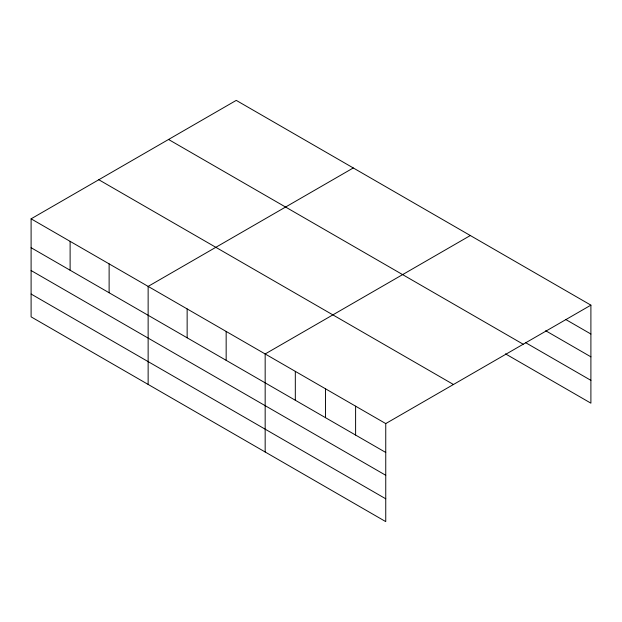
<?xml version="1.0" encoding="UTF-8"?>
<svg xmlns="http://www.w3.org/2000/svg" width="622" height="622" viewBox="0 0 622 622"><rect width="100%" height="100%" fill="white"/><g stroke="black" fill="none" stroke-linecap="round" stroke-linejoin="round"><path stroke-width="0.93" d="M31.1 218.827L385.749 423.582L385.749 521.617L31.1 316.855L31.1 218.827L236.251 100.383L590.9 305.145L590.9 403.173L505.492 353.864M353.28 167.956L148.137 286.4L148.137 384.427M470.318 235.528L265.166 353.965L265.166 452M385.749 423.582L590.9 305.145M565.779 319.521L590.9 334.022M545.681 330.733L590.9 356.841M525.582 342.644L590.9 380.353M168.546 139.476L523.203 344.23M98.797 179.742L453.454 384.497M31.1 247.712L385.749 452.466M31.1 270.531L385.749 475.286M31.1 294.035L385.749 498.797M355.605 406.182L355.605 435.058M325.462 388.773L325.462 417.657M295.318 371.373L295.318 400.249M226.159 331.44L226.159 360.325M187.144 308.924L187.144 337.8M109.122 263.876L109.122 292.752M70.115 241.352L70.115 270.228"/></g></svg>
